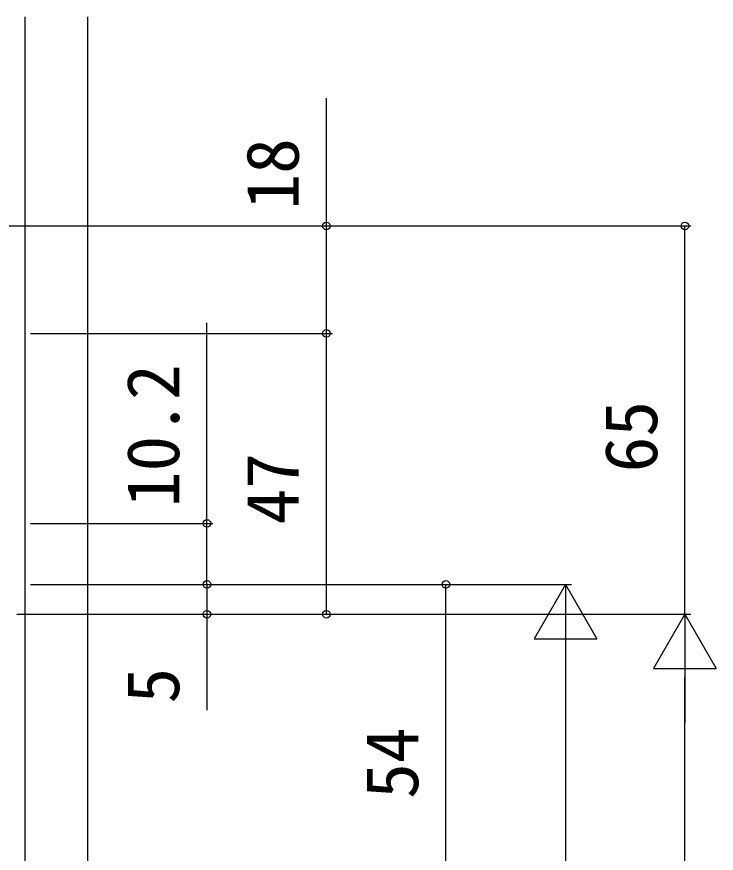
# Model space of a CAD drawing. Units: millimetres, scale not verified. Extents: x -525 to 525, y -783 to 779.
# Drawn here: x -279.3 to -162.3, y -323.5 to -183.5 of the extents above; entities that cross this region are included whole.
import ezdxf
from ezdxf.enums import TextEntityAlignment as Align

# ---------------------------------------------------------------- set-up
doc = ezdxf.new("R2010")
doc.units = ezdxf.units.MM
doc.header["$LTSCALE"] = 4
doc.layers.add('0-3_YKK_12', color=2, linetype='Continuous')
doc.layers.add('0-6_YKK_D', color=6, linetype='Continuous')
doc.styles.add('ＭＳ ゴシック', font='')
doc.styles.get('ＭＳ ゴシック').set_extended_font_data('MS Gothic')

msp = doc.modelspace()

# ---------------------------------------------------------------- linework, layer by layer
at = {"layer": '0-3_YKK_12'}
for p, q in [((-278.004, -183.462), (-278.004, -481.962)), ((-267.504, -183.462), (-267.504, -481.962))]:
    msp.add_line(p, q, dxfattribs=at)
at = {"layer": '0-6_YKK_D'}
for p, q in [((-328.557, -218.462), (-166.504, -218.462)), ((-328.557, -218.462), (-226.504, -218.462)), ((-167.504, -283.462), (-167.504, -218.462)), ((-277.004, -236.462), (-226.504, -236.462)), ((-277.004, -236.462), (-226.504, -236.462)), ((-227.504, -283.462), (-227.504, -236.462)), ((-277.004, -268.262), (-246.504, -268.262)), ((-277.004, -278.461), (-186.504, -278.461)), ((-277.004, -278.461), (-246.504, -278.461)), ((-277.004, -278.461), (-246.504, -278.461)), ((-277.004, -278.461), (-206.504, -278.461)), ((-207.504, -332.461), (-207.504, -278.461)), ((-187.504, -278.461), (-192.754, -287.554)), ((-187.504, -278.461), (-182.254, -287.554)), ((-187.504, -278.461), (-187.504, -296.648)), ((-279.304, -283.462), (-166.504, -283.462)), ((-279.304, -283.462), (-226.504, -283.462)), ((-279.304, -283.462), (-246.504, -283.462)), ((-279.304, -283.462), (-166.504, -283.462)), ((-167.504, -283.462), (-172.754, -292.556)), ((-167.504, -283.462), (-162.254, -292.556)), ((-167.504, -283.462), (-167.504, -301.649)), ((-192.754, -287.554), (-182.254, -287.554)), ((-187.504, -288.961), (-187.504, -663.961)), ((-172.754, -292.556), (-162.254, -292.556)), ((-167.504, -672.962), (-167.504, -293.962))]:
    msp.add_line(p, q, dxfattribs=at)
for points in [[(-227.504, -236.462), (-227.504, -218.462), (-227.504, -197.117)], [(-247.504, -278.461), (-247.504, -268.262), (-247.504, -234.712)], [(-247.504, -278.461), (-247.504, -283.462), (-247.504, -299.517)]]:
    msp.add_lwpolyline(points, dxfattribs=at)
for centre in [(-227.504, -218.462), (-167.504, -218.462), (-227.504, -236.462), (-227.504, -236.462), (-247.504, -268.262), (-247.504, -278.461), (-247.504, -278.461), (-207.504, -278.461), (-247.504, -283.462), (-227.504, -283.462)]:
    msp.add_circle(centre, 0.637, dxfattribs=at)

# ---------------------------------------------------------------- texts
at = {"layer": '0-6_YKK_D', "style": 'ＭＳ ゴシック'}
for s, p in [('18', (-229.504, -215.753)), ('10.2', (-249.504, -265.553)), ('65', (-169.504, -259.724)), ('47', (-229.504, -268.451)), ('5', (-249.504, -298.403)), ('54', (-209.504, -314.359))]:
    msp.add_text(s, height=8.798, rotation=90, dxfattribs=at).set_placement(p, align=Align.BOTTOM_LEFT)

doc.saveas('drawing.dxf')
